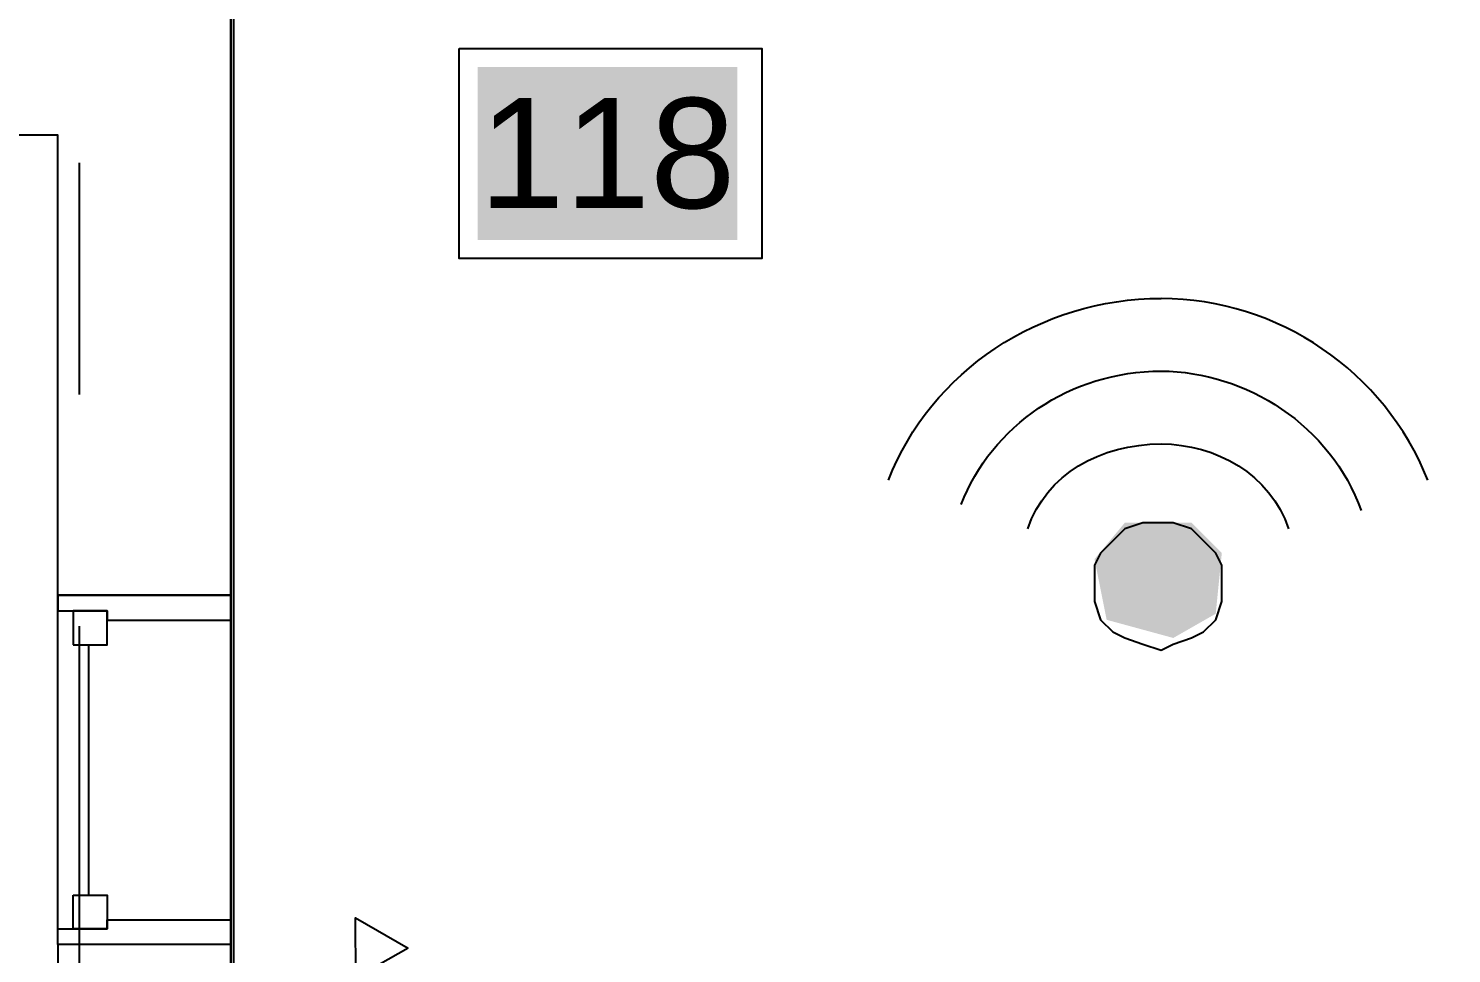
# Model space of a CAD drawing. Header units: inches. Extents: x -1841 to -80, y -100 to 1021.
# Drawn here: x -1024.7 to -986.58, y 238.28 to 263.05 of the extents above; entities that cross this region are included whole.
import ezdxf

# ---------------------------------------------------------------- set-up
doc = ezdxf.new("R2010")
doc.units = ezdxf.units.IN
doc.header["$MEASUREMENT"] = 0
doc.layers.add('PDF_Geometry', color=7, linetype='Continuous', true_color=0x777777)
doc.layers.add('PDF_Solid Fills', color=7, linetype='Continuous', true_color=0xffffff)
doc.layers.add('PDF_Text', color=7, linetype='Continuous')
doc.styles.add('PDF Arial', font='arial.ttf')

msp = doc.modelspace()

# ---------------------------------------------------------------- hatches: boundary and pattern name
at = {"layer": 'PDF_Solid Fills', "lineweight": 25, "transparency": 33554559}
msp.add_hatch(color=7, dxfattribs=at).paths.add_polyline_path([(-992.734, 249.004), (-993.545, 249.815), (-995.332, 249.815), (-996.144, 248.841), (-995.819, 247.217), (-994.033, 246.73), (-992.896, 247.38)])

# ---------------------------------------------------------------- linework, layer by layer
at = {"layer": 'PDF_Geometry', "color": 7, "lineweight": 25}
for points in [[(-1046.996, 264.831), (-1023.916, 264.831), (-1023.916, 295.604), (-1025.487, 295.604), (-1025.487, 298.004), (-1017.794, 298.004), (-1017.794, 295.604), (-1019.283, 295.604), (-1019.283, 264.831), (-1019.283, 247.872), (-1023.916, 247.872), (-1023.916, 260.198), (-1047.658, 260.198), (-1047.658, 264.831)], [(-999.181, 298.004), (-999.181, 295.604), (-961.706, 295.604), (-961.706, 231.906), (-1019.283, 231.906), (-1019.283, 238.524), (-1023.916, 238.524), (-1023.916, 209.239)], [(-1019.283, 295.522), (-1017.794, 295.522), (-1019.283, 295.522), (-1019.283, 264.831), (-1019.283, 295.604), (-1019.283, 264.831), (-1019.283, 231.906)], [(-970.971, 231.989), (-1019.2, 231.989), (-1019.2, 264.831), (-1019.2, 295.439), (-1017.794, 295.439), (-1017.794, 295.522), (-1017.794, 295.604), (-1016.719, 295.604), (-1016.719, 276.991), (-1017.794, 276.991), (-1017.794, 295.604)], [(-961.706, 231.906), (-1019.283, 231.906), (-1019.283, 264.831), (-1019.283, 233.808)], [(-1023.337, 253.249), (-1023.337, 259.453)], [(-1023.916, 247.872), (-1023.916, 247.458), (-1022.592, 247.458), (-1022.592, 247.21), (-1019.283, 247.21), (-1019.283, 247.872)], [(-1023.337, 222.31), (-1023.337, 247.045)], [(-1023.088, 239.847), (-1023.088, 246.548)], [(-1023.916, 238.524), (-1023.916, 238.937), (-1022.592, 238.937), (-1022.592, 239.186), (-1019.283, 239.186), (-1019.283, 238.524)]]:
    msp.add_lwpolyline(points, dxfattribs=at)
for points in [[(-1013.161, 262.514), (-1005.054, 262.514), (-1005.054, 256.889), (-1013.161, 256.889)], [(-996.144, 248.192), (-996.144, 247.704), (-995.981, 247.217), (-995.656, 246.893), (-995.332, 246.73), (-994.845, 246.568), (-994.357, 246.405), (-994.033, 246.568), (-993.545, 246.73), (-993.221, 246.893), (-992.896, 247.217), (-992.734, 247.704), (-992.734, 248.192), (-992.734, 248.679), (-992.896, 249.004), (-993.221, 249.328), (-993.545, 249.653), (-994.033, 249.815), (-994.357, 249.815), (-994.845, 249.815), (-995.332, 249.653), (-995.656, 249.328), (-995.981, 249.004), (-996.144, 248.679)], [(-1019.283, 238.524), (-1023.916, 238.524), (-1023.916, 247.872), (-1019.283, 247.872)], [(-1023.502, 246.548), (-1022.592, 246.548), (-1022.592, 247.458), (-1023.502, 247.458)], [(-1023.502, 239.847), (-1022.592, 239.847), (-1022.592, 238.937), (-1023.502, 238.937)], [(-1014.534, 238.424), (-1015.936, 237.628), (-1015.943, 239.24)]]:
    msp.add_lwpolyline(points, close=True, dxfattribs=at)
msp.add_arc((-994.411, 248.069), 7.755, 21.8256, 89.6006, dxfattribs=at)
for points in [[(-1001.665, 250.952), (-1000.528, 253.875), (-997.605, 255.824), (-994.357, 255.824)], [(-999.716, 250.303), (-998.904, 252.414), (-996.793, 253.875), (-994.357, 253.875)], [(-994.357, 253.875), (-992.084, 253.875), (-989.811, 252.414), (-988.999, 250.14)], [(-997.93, 249.653), (-997.443, 251.114), (-995.981, 251.926), (-994.357, 251.926)], [(-994.357, 251.926), (-992.896, 251.926), (-991.434, 251.114), (-990.947, 249.653)]]:
    msp.add_open_spline(points, degree=3, dxfattribs=at)
at = {"layer": 'PDF_Solid Fills', "color": 7, "lineweight": 25, "transparency": 33554559}
msp.add_solid([(-1012.665, 257.385), (-1005.716, 257.385), (-1012.665, 262.018), (-1005.716, 262.018)], dxfattribs=at)

# ---------------------------------------------------------------- texts
at = {"layer": 'PDF_Text', "color": 7, "lineweight": 25, "insert": (-1012.63, 259.694), "char_height": 2.9477, "attachment_point": 4, "style": 'PDF Arial'}
msp.add_mtext('118', dxfattribs=at)

doc.saveas('drawing.dxf')
